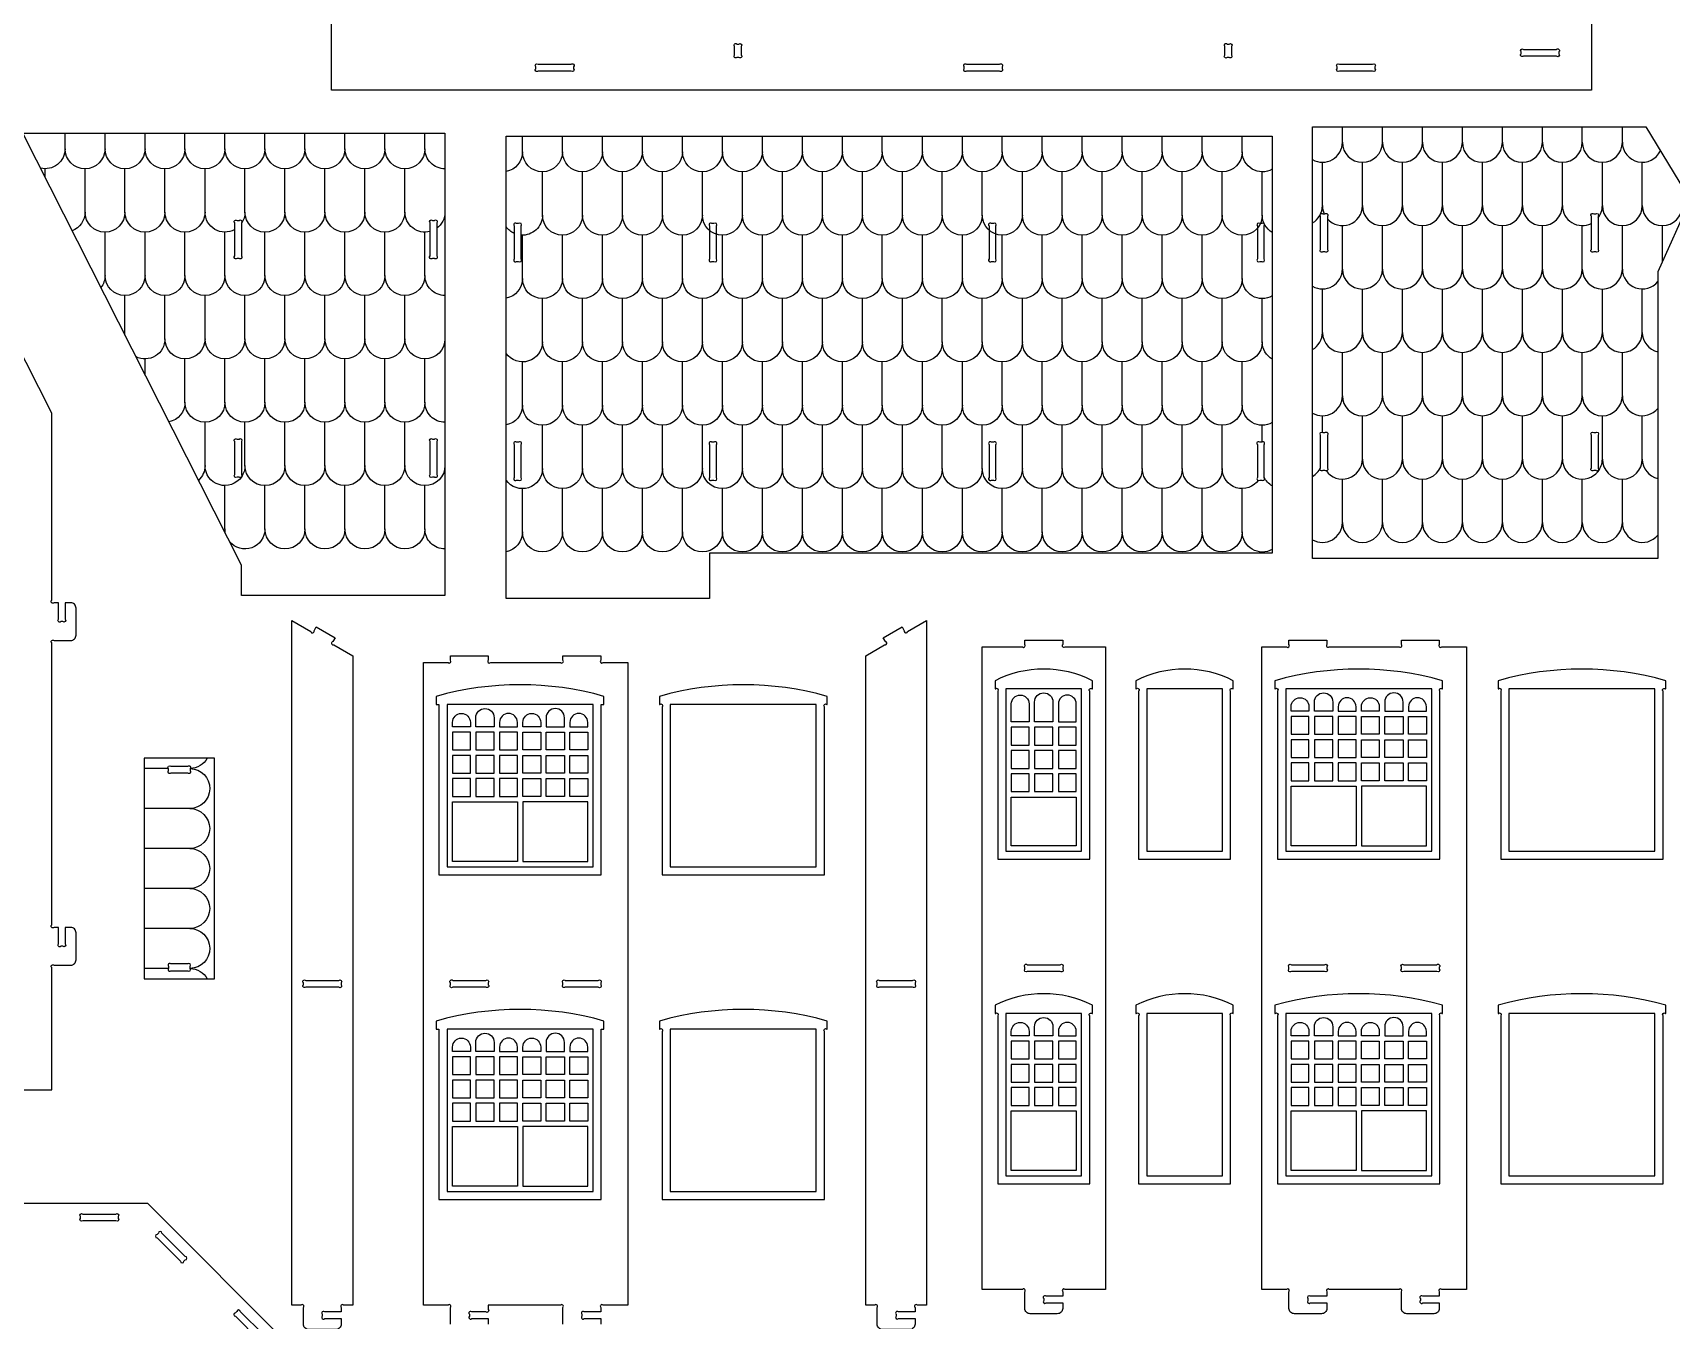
# Model space of a CAD drawing. Extents: x 83.8 to 170.3, y -22.3 to 53.3.
# Drawn here: x 105.55 to 135.83, y -10.23 to 13.56 of the extents above; entities that cross this region are included whole.
import ezdxf

# ---------------------------------------------------------------- set-up
doc = ezdxf.new("R2010")
doc.units = 0
doc.header["$MEASUREMENT"] = 0
doc.layers.get('0').update_dxf_attribs({"linetype": 'CONTINUOUS'})

msp = doc.modelspace()

# ---------------------------------------------------------------- linework, layer by layer
for points in [[(134.357, 13.977), (134.357, 12.503), (111.068, 12.503), (111.068, 14.627)], [(129.754, 11.537), (129.754, 11.823)], [(130.494, 11.537), (130.494, 11.823)], [(131.233, 11.537), (131.233, 11.823)], [(131.972, 11.537), (131.972, 11.823)], [(132.711, 11.537), (132.711, 11.823)], [(133.45, 11.537), (133.45, 11.823)], [(134.189, 11.537), (134.189, 11.823)], [(134.929, 11.537), (134.929, 11.823)], [(106.143, 11.417), (106.143, 11.703)], [(106.882, 11.417), (106.882, 11.703)], [(107.621, 11.417), (107.621, 11.703)], [(108.36, 11.417), (108.36, 11.703)], [(109.099, 11.417), (109.099, 11.703)], [(109.838, 11.417), (109.838, 11.703)], [(110.578, 11.417), (110.578, 11.703)], [(111.317, 11.417), (111.317, 11.703)], [(112.056, 11.417), (112.056, 11.703)], [(112.795, 11.417), (112.795, 11.703)], [(114.598, 11.361), (114.598, 11.647)], [(115.337, 11.361), (115.337, 11.647)], [(116.076, 11.361), (116.076, 11.647)], [(116.815, 11.361), (116.815, 11.647)], [(117.555, 11.361), (117.555, 11.647)], [(118.294, 11.361), (118.294, 11.647)], [(119.033, 11.361), (119.033, 11.647)], [(119.772, 11.361), (119.772, 11.647)], [(120.511, 11.361), (120.511, 11.647)], [(121.25, 11.361), (121.25, 11.647)], [(121.99, 11.361), (121.99, 11.647)], [(122.729, 11.361), (122.729, 11.647)], [(123.468, 11.361), (123.468, 11.647)], [(124.207, 11.361), (124.207, 11.647)], [(124.946, 11.361), (124.946, 11.647)], [(125.685, 11.361), (125.685, 11.647)], [(126.425, 11.361), (126.425, 11.647)], [(127.164, 11.361), (127.164, 11.647)], [(127.903, 11.361), (127.903, 11.647)], [(105.773, 10.892), (105.773, 11.047)], [(106.512, 10.246), (106.512, 11.047)], [(107.251, 10.246), (107.251, 11.047)], [(107.99, 10.246), (107.99, 11.047)], [(108.73, 10.246), (108.73, 11.047)], [(109.469, 10.246), (109.469, 11.047)], [(110.208, 10.246), (110.208, 11.047)], [(110.947, 10.246), (110.947, 11.047)], [(111.686, 10.246), (111.686, 11.047)], [(112.425, 10.246), (112.425, 11.047)], [(114.968, 10.19), (114.968, 10.991)], [(115.707, 10.19), (115.707, 10.991)], [(116.446, 10.19), (116.446, 10.991)], [(117.185, 10.19), (117.185, 10.991)], [(117.924, 10.19), (117.924, 10.991)], [(118.663, 10.19), (118.663, 10.991)], [(119.403, 10.19), (119.403, 10.991)], [(120.142, 10.19), (120.142, 10.991)], [(120.881, 10.19), (120.881, 10.991)], [(121.62, 10.19), (121.62, 10.991)], [(122.359, 10.19), (122.359, 10.991)], [(123.098, 10.19), (123.098, 10.991)], [(123.838, 10.19), (123.838, 10.991)], [(124.577, 10.19), (124.577, 10.991)], [(125.316, 10.19), (125.316, 10.991)], [(126.055, 10.19), (126.055, 10.991)], [(126.794, 10.19), (126.794, 10.991)], [(127.533, 10.19), (127.533, 10.991)], [(128.273, 10.19), (128.273, 10.991)], [(129.385, 10.366), (129.385, 11.168)], [(130.124, 10.366), (130.124, 11.168)], [(130.863, 10.366), (130.863, 11.168)], [(131.602, 10.366), (131.602, 11.168)], [(132.341, 10.366), (132.341, 11.168)], [(133.081, 10.366), (133.081, 11.168)], [(133.82, 10.366), (133.82, 11.168)], [(134.559, 10.366), (134.559, 11.168)], [(135.298, 10.366), (135.298, 11.168)], [(129.754, 9.195), (129.754, 9.997)], [(130.494, 9.195), (130.494, 9.997)], [(131.233, 9.195), (131.233, 9.997)], [(131.972, 9.195), (131.972, 9.997)], [(132.711, 9.195), (132.711, 9.997)], [(133.45, 9.195), (133.45, 9.997)], [(134.189, 9.195), (134.189, 9.997)], [(134.929, 9.195), (134.929, 9.997)], [(135.668, 9.328), (135.668, 9.997)], [(106.882, 9.075), (106.882, 9.876)], [(107.621, 9.075), (107.621, 9.876)], [(108.36, 9.075), (108.36, 9.876)], [(109.099, 9.075), (109.099, 9.876)], [(109.838, 9.075), (109.838, 9.876)], [(110.578, 9.075), (110.578, 9.876)], [(111.317, 9.075), (111.317, 9.876)], [(112.056, 9.075), (112.056, 9.876)], [(112.795, 9.075), (112.795, 9.876)], [(114.598, 9.019), (114.598, 9.82)], [(115.337, 9.019), (115.337, 9.82)], [(116.076, 9.019), (116.076, 9.82)], [(116.815, 9.019), (116.815, 9.82)], [(117.555, 9.019), (117.555, 9.82)], [(118.294, 9.019), (118.294, 9.82)], [(119.033, 9.019), (119.033, 9.82)], [(119.772, 9.019), (119.772, 9.82)], [(120.511, 9.019), (120.511, 9.82)], [(121.25, 9.019), (121.25, 9.82)], [(121.99, 9.019), (121.99, 9.82)], [(122.729, 9.019), (122.729, 9.82)], [(123.468, 9.019), (123.468, 9.82)], [(124.207, 9.019), (124.207, 9.82)], [(124.946, 9.019), (124.946, 9.82)], [(125.685, 9.019), (125.685, 9.82)], [(126.425, 9.019), (126.425, 9.82)], [(127.164, 9.019), (127.164, 9.82)], [(127.903, 9.019), (127.903, 9.82)], [(129.385, 8.024), (129.385, 8.826)], [(130.124, 8.024), (130.124, 8.826)], [(130.863, 8.024), (130.863, 8.826)], [(131.602, 8.024), (131.602, 8.826)], [(132.341, 8.024), (132.341, 8.826)], [(133.081, 8.024), (133.081, 8.826)], [(133.82, 8.024), (133.82, 8.826)], [(134.559, 8.024), (134.559, 8.826)], [(135.298, 8.024), (135.298, 8.826)], [(107.251, 7.972), (107.251, 8.705)], [(107.99, 7.904), (107.99, 8.705)], [(108.73, 7.904), (108.73, 8.705)], [(109.469, 7.904), (109.469, 8.705)], [(110.208, 7.904), (110.208, 8.705)], [(110.947, 7.904), (110.947, 8.705)], [(111.686, 7.904), (111.686, 8.705)], [(112.425, 7.904), (112.425, 8.705)], [(114.968, 7.848), (114.968, 8.649)], [(115.707, 7.848), (115.707, 8.649)], [(116.446, 7.848), (116.446, 8.649)], [(117.185, 7.848), (117.185, 8.649)], [(117.924, 7.848), (117.924, 8.649)], [(118.663, 7.848), (118.663, 8.649)], [(119.403, 7.848), (119.403, 8.649)], [(120.142, 7.848), (120.142, 8.649)], [(120.881, 7.848), (120.881, 8.649)], [(121.62, 7.848), (121.62, 8.649)], [(122.359, 7.848), (122.359, 8.649)], [(123.098, 7.848), (123.098, 8.649)], [(123.838, 7.848), (123.838, 8.649)], [(124.577, 7.848), (124.577, 8.649)], [(125.316, 7.848), (125.316, 8.649)], [(126.055, 7.848), (126.055, 8.649)], [(126.794, 7.848), (126.794, 8.649)], [(127.533, 7.848), (127.533, 8.649)], [(128.273, 7.848), (128.273, 8.649)], [(129.754, 6.853), (129.754, 7.655)], [(130.494, 6.853), (130.494, 7.655)], [(131.233, 6.853), (131.233, 7.655)], [(131.972, 6.853), (131.972, 7.655)], [(132.711, 6.853), (132.711, 7.655)], [(133.45, 6.853), (133.45, 7.655)], [(134.189, 6.853), (134.189, 7.655)], [(134.929, 6.853), (134.929, 7.655)], [(107.621, 7.242), (107.621, 7.534)], [(108.36, 6.733), (108.36, 7.534)], [(109.099, 6.733), (109.099, 7.534)], [(109.838, 6.733), (109.838, 7.534)], [(110.578, 6.733), (110.578, 7.534)], [(111.317, 6.733), (111.317, 7.534)], [(112.056, 6.733), (112.056, 7.534)], [(112.795, 6.733), (112.795, 7.534)], [(114.598, 6.677), (114.598, 7.478)], [(115.337, 6.677), (115.337, 7.478)], [(116.076, 6.677), (116.076, 7.478)], [(116.815, 6.677), (116.815, 7.478)], [(117.555, 6.677), (117.555, 7.478)], [(118.294, 6.677), (118.294, 7.478)], [(119.033, 6.677), (119.033, 7.478)], [(119.772, 6.677), (119.772, 7.478)], [(120.511, 6.677), (120.511, 7.478)], [(121.25, 6.677), (121.25, 7.478)], [(121.99, 6.677), (121.99, 7.478)], [(122.729, 6.677), (122.729, 7.478)], [(123.468, 6.677), (123.468, 7.478)], [(124.207, 6.677), (124.207, 7.478)], [(124.946, 6.677), (124.946, 7.478)], [(125.685, 6.677), (125.685, 7.478)], [(126.425, 6.677), (126.425, 7.478)], [(127.164, 6.677), (127.164, 7.478)], [(127.903, 6.677), (127.903, 7.478)], [(108.73, 5.562), (108.73, 6.363)], [(109.469, 5.562), (109.469, 6.363)], [(110.208, 5.562), (110.208, 6.363)], [(110.947, 5.562), (110.947, 6.363)], [(111.686, 5.562), (111.686, 6.363)], [(112.425, 5.562), (112.425, 6.363)], [(129.385, 6.171), (129.385, 6.484)], [(130.124, 5.682), (130.124, 6.484)], [(130.863, 5.682), (130.863, 6.484)], [(131.602, 5.682), (131.602, 6.484)], [(132.341, 5.682), (132.341, 6.484)], [(133.081, 5.682), (133.081, 6.484)], [(133.82, 5.682), (133.82, 6.484)], [(134.559, 5.682), (134.559, 6.484)], [(135.298, 5.682), (135.298, 6.484)], [(114.968, 5.506), (114.968, 6.307)], [(115.707, 5.506), (115.707, 6.307)], [(116.446, 5.506), (116.446, 6.307)], [(117.185, 5.506), (117.185, 6.307)], [(117.924, 5.506), (117.924, 6.307)], [(118.663, 5.506), (118.663, 6.307)], [(119.403, 5.506), (119.403, 6.307)], [(120.142, 5.506), (120.142, 6.307)], [(120.881, 5.506), (120.881, 6.307)], [(121.62, 5.506), (121.62, 6.307)], [(122.359, 5.506), (122.359, 6.307)], [(123.098, 5.506), (123.098, 6.307)], [(123.838, 5.506), (123.838, 6.307)], [(124.577, 5.506), (124.577, 6.307)], [(125.316, 5.506), (125.316, 6.307)], [(126.055, 5.506), (126.055, 6.307)], [(126.794, 5.506), (126.794, 6.307)], [(127.533, 5.506), (127.533, 6.307)], [(128.273, 5.995), (128.273, 6.307)], [(109.099, 4.391), (109.099, 5.192)], [(109.838, 4.391), (109.838, 5.192)], [(110.578, 4.391), (110.578, 5.192)], [(111.317, 4.391), (111.317, 5.192)], [(112.056, 4.391), (112.056, 5.192)], [(112.795, 4.391), (112.795, 5.192)], [(129.754, 4.511), (129.754, 5.313)], [(130.494, 4.511), (130.494, 5.313)], [(131.233, 4.511), (131.233, 5.313)], [(131.972, 4.511), (131.972, 5.313)], [(132.711, 4.511), (132.711, 5.313)], [(133.45, 4.511), (133.45, 5.313)], [(134.189, 4.511), (134.189, 5.313)], [(134.929, 4.511), (134.929, 5.313)], [(114.598, 4.335), (114.598, 5.136)], [(115.337, 4.335), (115.337, 5.136)], [(116.076, 4.335), (116.076, 5.136)], [(116.815, 4.335), (116.815, 5.136)], [(117.555, 4.335), (117.555, 5.136)], [(118.294, 4.335), (118.294, 5.136)], [(119.033, 4.335), (119.033, 5.136)], [(119.772, 4.335), (119.772, 5.136)], [(120.511, 4.335), (120.511, 5.136)], [(121.25, 4.335), (121.25, 5.136)], [(121.99, 4.335), (121.99, 5.136)], [(122.729, 4.335), (122.729, 5.136)], [(123.468, 4.335), (123.468, 5.136)], [(124.207, 4.335), (124.207, 5.136)], [(124.946, 4.335), (124.946, 5.136)], [(125.685, 4.335), (125.685, 5.136)], [(126.425, 4.335), (126.425, 5.136)], [(127.164, 4.335), (127.164, 5.136)], [(127.903, 4.335), (127.903, 5.136)], [(108.055, -0.037), (107.605, -0.037)], [(108.447, -0.776), (107.605, -0.776)], [(108.447, -1.515), (107.605, -1.515)], [(108.447, -2.254), (107.605, -2.254)], [(108.447, -2.993), (107.605, -2.993)], [(108.055, -3.733), (107.605, -3.733)]]:
    msp.add_lwpolyline(points)
for points in [[(118.643, 13.309), (118.643, 13.147, -1), (118.599, 13.103), (118.562, 13.103, -1), (118.518, 13.147), (118.518, 13.309, -1), (118.562, 13.353), (118.599, 13.353, -1)], [(127.705, 13.309), (127.705, 13.147, -1), (127.661, 13.103), (127.625, 13.103, -1), (127.58, 13.147), (127.58, 13.309, -1), (127.625, 13.353), (127.661, 13.353, -1)], [(133.713, 13.128), (133.101, 13.128, -1), (133.057, 13.172), (133.057, 13.209, -1), (133.101, 13.253), (133.713, 13.253, -1), (133.757, 13.209), (133.757, 13.172, -1)], [(114.887, 12.978), (115.499, 12.978, -1), (115.543, 12.934), (115.543, 12.897, -1), (115.499, 12.853), (114.887, 12.853, -1), (114.843, 12.897), (114.843, 12.934, -1)], [(122.806, 12.978), (123.417, 12.978, -1), (123.462, 12.934), (123.462, 12.897, -1), (123.417, 12.853), (122.806, 12.853, -1), (122.762, 12.897), (122.762, 12.934, -1)], [(129.7, 12.978), (130.312, 12.978, -1), (130.356, 12.934), (130.356, 12.897, -1), (130.312, 12.853), (129.7, 12.853, -1), (129.656, 12.897), (129.656, 12.934, -1)], [(109.404, 10.048), (109.404, 9.436, -1), (109.36, 9.392), (109.323, 9.392, -1), (109.279, 9.436), (109.279, 10.048, -1), (109.323, 10.092), (109.36, 10.092, -1)], [(113.015, 10.048), (113.015, 9.436, -1), (112.97, 9.392), (112.934, 9.392, -1), (112.89, 9.436), (112.89, 10.048, -1), (112.934, 10.092), (112.97, 10.092, -1)], [(114.446, 9.992), (114.446, 9.38, 1), (114.49, 9.336), (114.527, 9.336, 1), (114.571, 9.38), (114.571, 9.992, 1), (114.527, 10.036), (114.49, 10.036, 1)], [(118.057, 9.992), (118.057, 9.38, 1), (118.101, 9.336), (118.138, 9.336, 1), (118.182, 9.38), (118.182, 9.992, 1), (118.138, 10.036), (118.101, 10.036, 1)], [(123.223, 9.992), (123.223, 9.38, 1), (123.267, 9.336), (123.304, 9.336, 1), (123.348, 9.38), (123.348, 9.992, 1), (123.304, 10.036), (123.267, 10.036, 1)], [(128.182, 9.992), (128.182, 9.38, 1), (128.226, 9.336), (128.263, 9.336, 1), (128.307, 9.38), (128.307, 9.992, 1), (128.263, 10.036), (128.226, 10.036, 1)], [(129.476, 10.169), (129.476, 9.557, -1), (129.431, 9.513), (129.395, 9.513, -1), (129.351, 9.557), (129.351, 10.169, -1), (129.395, 10.213), (129.431, 10.213, -1)], [(134.481, 10.169), (134.481, 9.557, -1), (134.437, 9.513), (134.4, 9.513, -1), (134.356, 9.557), (134.356, 10.169, -1), (134.4, 10.213), (134.437, 10.213, -1)], [(109.404, 6.007), (109.404, 5.395, -1), (109.36, 5.351), (109.323, 5.351, -1), (109.279, 5.395), (109.279, 6.007, -1), (109.323, 6.051), (109.36, 6.051, -1)], [(113.015, 6.007), (113.015, 5.395, -1), (112.97, 5.351), (112.934, 5.351, -1), (112.89, 5.395), (112.89, 6.007, -1), (112.934, 6.051), (112.97, 6.051, -1)], [(129.476, 6.127), (129.476, 5.515, -1), (129.431, 5.471), (129.395, 5.471, -1), (129.351, 5.515), (129.351, 6.127, -1), (129.395, 6.171), (129.431, 6.171, -1)], [(134.481, 6.127), (134.481, 5.515, -1), (134.437, 5.471), (134.4, 5.471, -1), (134.356, 5.515), (134.356, 6.127, -1), (134.4, 6.171), (134.437, 6.171, -1)], [(114.446, 5.95), (114.446, 5.339, 1), (114.49, 5.295), (114.527, 5.295, 1), (114.571, 5.339), (114.571, 5.95, 1), (114.527, 5.995), (114.49, 5.995, 1)], [(118.057, 5.95), (118.057, 5.339, 1), (118.101, 5.295), (118.138, 5.295, 1), (118.182, 5.339), (118.182, 5.95, 1), (118.138, 5.995), (118.101, 5.995, 1)], [(123.223, 5.95), (123.223, 5.339, 1), (123.267, 5.295), (123.304, 5.295, 1), (123.348, 5.339), (123.348, 5.95, 1), (123.304, 5.995), (123.267, 5.995, 1)], [(128.182, 5.95), (128.182, 5.339, 1), (128.226, 5.295), (128.263, 5.295, 1), (128.307, 5.339), (128.307, 5.95, 1), (128.263, 5.995), (128.226, 5.995, 1)], [(111.46, -9.953), (111.292, -9.953, 1), (111.248, -9.998), (111.248, -10.078), (110.942, -10.078, 1), (110.898, -10.123), (110.898, -10.159, 1), (110.942, -10.203), (111.248, -10.203), (111.248, -10.303, -0.414214), (111.148, -10.403), (110.648, -10.403, -0.414214), (110.548, -10.303), (110.548, -9.998, 1), (110.503, -9.953), (110.335, -9.953), (110.335, 2.696), (110.686, 2.493, 1), (110.747, 2.51), (110.787, 2.58), (111.133, 2.38), (111.093, 2.31, 1), (111.109, 2.249), (111.46, 2.047)], [(121.615, 2.58), (121.655, 2.51, 1), (121.716, 2.493), (122.067, 2.696), (122.067, -9.953), (121.898, -9.953, 1), (121.854, -9.998), (121.854, -10.078), (121.548, -10.078, 1), (121.504, -10.123), (121.504, -10.159, 1), (121.548, -10.203), (121.854, -10.203), (121.854, -10.303, -0.414214), (121.754, -10.403), (121.254, -10.403, -0.414214), (121.154, -10.303), (121.154, -9.998, 1), (121.11, -9.953), (120.942, -9.953), (120.942, 2.047), (121.293, 2.249, 1), (121.309, 2.31), (121.268, 2.38)], [(123.884, -10.013), (123.884, -9.707, 1), (123.84, -9.663), (123.095, -9.663), (123.095, 2.212), (123.84, 2.212, 1), (123.884, 2.256), (123.884, 2.337), (124.584, 2.337), (124.584, 2.256, 1), (124.628, 2.212), (125.373, 2.212), (125.373, -9.663), (124.628, -9.663, 1), (124.584, -9.707), (124.584, -9.788), (124.278, -9.788, 1), (124.234, -9.832), (124.234, -9.869, 1), (124.278, -9.913), (124.584, -9.913), (124.584, -10.013, -0.414214), (124.484, -10.113), (123.984, -10.113, -0.414214)], [(130.945, -10.113, -0.414214), (130.845, -10.013), (130.845, -9.707, 1), (130.801, -9.663), (129.511, -9.663, 1), (129.467, -9.707), (129.467, -9.788), (129.161, -9.788, 1), (129.117, -9.832), (129.117, -9.869, 1), (129.161, -9.913), (129.467, -9.913), (129.467, -10.013, -0.414214), (129.367, -10.113), (128.867, -10.113, -0.414214), (128.767, -10.013), (128.767, -9.707, 1), (128.723, -9.663), (128.267, -9.663), (128.267, 2.212), (128.723, 2.212, 1), (128.767, 2.256), (128.767, 2.337), (129.467, 2.337), (129.467, 2.256, 1), (129.511, 2.212), (130.801, 2.212, 1), (130.845, 2.256), (130.845, 2.337), (131.545, 2.337), (131.545, 2.256, 1), (131.589, 2.212), (132.045, 2.212), (132.045, -9.663), (131.589, -9.663, 1), (131.545, -9.707), (131.545, -9.788), (131.239, -9.788, 1), (131.195, -9.832), (131.195, -9.869, 1), (131.239, -9.913), (131.545, -9.913), (131.545, -10.013, -0.414214), (131.445, -10.113)], [(123.334, 1.437), (123.34, 1.437, -1), (123.384, 1.393), (123.384, -1.713), (125.084, -1.713), (125.084, 1.393, -1), (125.128, 1.437), (125.134, 1.437), (125.134, 1.587, 0.238913), (123.334, 1.587)], [(125.938, 1.437), (125.943, 1.437, -1), (125.988, 1.393), (125.988, -1.713), (127.688, -1.713), (127.688, 1.393, -1), (127.732, 1.437), (127.738, 1.437), (127.738, 1.587, 0.238913), (125.938, 1.587)], [(128.506, 1.437), (128.512, 1.437, -1), (128.556, 1.393), (128.556, -1.713), (131.556, -1.713), (131.556, 1.393, -1), (131.6, 1.437), (131.606, 1.437), (131.606, 1.587, 0.138723), (128.506, 1.587)], [(132.631, 1.437), (132.637, 1.437, -1), (132.681, 1.393), (132.681, -1.713), (135.681, -1.713), (135.681, 1.393, -1), (135.725, 1.437), (135.731, 1.437), (135.731, 1.587, 0.138723), (132.631, 1.587)], [(113.055, 1.147), (113.055, -2.003), (116.055, -2.003), (116.055, 1.147), (116.105, 1.147), (116.105, 1.297, 0.138723), (113.005, 1.297), (113.005, 1.147)], [(117.13, 1.147), (117.136, 1.147, -1), (117.18, 1.102), (117.18, -2.003), (120.18, -2.003), (120.18, 1.102, -1), (120.225, 1.147), (120.23, 1.147), (120.23, 1.297, 0.138723), (117.13, 1.297)], [(123.964, 1.156), (123.964, 0.826), (123.634, 0.826), (123.634, 1.156, -1)], [(124.064, 0.826), (124.064, 1.192, -1), (124.404, 1.192), (124.404, 0.826)], [(124.504, 1.156), (124.504, 0.826), (124.834, 0.826), (124.834, 1.156, 1)], [(129.136, 1.106), (129.136, 1.026), (128.806, 1.026), (128.806, 1.106, -1)], [(129.236, 1.026), (129.236, 1.192, -1), (129.576, 1.192), (129.576, 1.026)], [(129.676, 1.106), (129.676, 1.026), (130.006, 1.026), (130.006, 1.106, 1)], [(130.436, 1.106), (130.436, 1.026), (130.106, 1.026), (130.106, 1.106, -1)], [(130.876, 1.026), (130.876, 1.192, 1), (130.536, 1.192), (130.536, 1.026)], [(130.976, 1.106), (130.976, 1.026), (131.306, 1.026), (131.306, 1.106, 1)], [(113.635, 0.816), (113.635, 0.736), (113.305, 0.736), (113.305, 0.816, -1)], [(113.735, 0.736), (113.735, 0.902, -1), (114.075, 0.902), (114.075, 0.736)], [(114.175, 0.816), (114.175, 0.736), (114.505, 0.736), (114.505, 0.816, 1)], [(114.935, 0.816), (114.935, 0.736), (114.605, 0.736), (114.605, 0.816, -1)], [(115.375, 0.736), (115.375, 0.902, 1), (115.035, 0.902), (115.035, 0.736)], [(115.475, 0.816), (115.475, 0.736), (115.805, 0.736), (115.805, 0.816, 1)], [(108.099, 0.004), (108.411, 0.004, -1), (108.455, -0.04), (108.455, -0.076, -1), (108.411, -0.121), (108.099, -0.121, -1), (108.055, -0.076), (108.055, -0.04, -1)], [(108.099, -3.774), (108.411, -3.774, 1), (108.455, -3.73), (108.455, -3.693, 1), (108.411, -3.649), (108.099, -3.649, 1), (108.055, -3.693), (108.055, -3.73, 1)], [(123.928, -3.663), (124.54, -3.663, -1), (124.584, -3.707), (124.584, -3.744, -1), (124.54, -3.788), (123.928, -3.788, -1), (123.884, -3.744), (123.884, -3.707, -1)], [(128.811, -3.663), (129.423, -3.663, -1), (129.467, -3.707), (129.467, -3.744, -1), (129.423, -3.788), (128.811, -3.788, -1), (128.767, -3.744), (128.767, -3.707, -1)], [(130.889, -3.663), (131.501, -3.663, -1), (131.545, -3.707), (131.545, -3.744, -1), (131.501, -3.788), (130.889, -3.788, -1), (130.845, -3.744), (130.845, -3.707, -1)], [(110.592, -3.953), (111.203, -3.953, -1), (111.248, -3.998), (111.248, -4.034, -1), (111.203, -4.078), (110.592, -4.078, -1), (110.548, -4.034), (110.548, -3.998, -1)], [(113.311, -3.953), (113.922, -3.953, -1), (113.966, -3.998), (113.966, -4.034, -1), (113.922, -4.078), (113.311, -4.078, -1), (113.266, -4.034), (113.266, -3.998, -1)], [(115.389, -3.953), (116, -3.953, -1), (116.045, -3.998), (116.045, -4.034, -1), (116, -4.078), (115.389, -4.078, -1), (115.345, -4.034), (115.345, -3.998, -1)], [(121.81, -4.078), (121.198, -4.078, -1), (121.154, -4.034), (121.154, -3.998, -1), (121.198, -3.953), (121.81, -3.953, -1), (121.854, -3.998), (121.854, -4.034, -1)], [(123.334, -4.563), (123.34, -4.563, -1), (123.384, -4.607), (123.384, -7.713), (125.084, -7.713), (125.084, -4.607, -1), (125.128, -4.563), (125.134, -4.563), (125.134, -4.413, 0.238913), (123.334, -4.413)], [(125.938, -4.563), (125.943, -4.563, -1), (125.988, -4.607), (125.988, -7.713), (127.688, -7.713), (127.688, -4.607, -1), (127.732, -4.563), (127.738, -4.563), (127.738, -4.413, 0.238913), (125.938, -4.413)], [(128.506, -4.563), (128.512, -4.563, -1), (128.556, -4.607), (128.556, -7.713), (131.556, -7.713), (131.556, -4.607, -1), (131.6, -4.563), (131.606, -4.563), (131.606, -4.413, 0.138723), (128.506, -4.413)], [(132.631, -4.563), (132.637, -4.563, -1), (132.681, -4.607), (132.681, -7.713), (135.681, -7.713), (135.681, -4.607, -1), (135.725, -4.563), (135.731, -4.563), (135.731, -4.413, 0.138723), (132.631, -4.413)], [(113.055, -4.853), (113.055, -8.003), (116.055, -8.003), (116.055, -4.853), (116.105, -4.853), (116.105, -4.703, 0.138723), (113.005, -4.703), (113.005, -4.853)], [(117.13, -4.853), (117.136, -4.853, -1), (117.18, -4.898), (117.18, -8.003), (120.18, -8.003), (120.18, -4.898, -1), (120.225, -4.853), (120.23, -4.853), (120.23, -4.703, 0.138723), (117.13, -4.703)], [(123.964, -4.894), (123.964, -4.974), (123.634, -4.974), (123.634, -4.894, -1)], [(124.064, -4.974), (124.064, -4.808, -1), (124.404, -4.808), (124.404, -4.974)], [(124.504, -4.894), (124.504, -4.974), (124.834, -4.974), (124.834, -4.894, 1)], [(129.136, -4.894), (129.136, -4.974), (128.806, -4.974), (128.806, -4.894, -1)], [(129.236, -4.974), (129.236, -4.808, -1), (129.576, -4.808), (129.576, -4.974)], [(129.676, -4.894), (129.676, -4.974), (130.006, -4.974), (130.006, -4.894, 1)], [(130.436, -4.894), (130.436, -4.974), (130.106, -4.974), (130.106, -4.894, -1)], [(130.876, -4.974), (130.876, -4.808, 1), (130.536, -4.808), (130.536, -4.974)], [(130.976, -4.894), (130.976, -4.974), (131.306, -4.974), (131.306, -4.894, 1)], [(113.635, -5.184), (113.635, -5.264), (113.305, -5.264), (113.305, -5.184, -1)], [(113.735, -5.264), (113.735, -5.098, -1), (114.075, -5.098), (114.075, -5.264)], [(114.175, -5.184), (114.175, -5.264), (114.505, -5.264), (114.505, -5.184, 1)], [(114.935, -5.184), (114.935, -5.264), (114.605, -5.264), (114.605, -5.184, -1)], [(115.375, -5.264), (115.375, -5.098, 1), (115.035, -5.098), (115.035, -5.264)], [(115.475, -5.184), (115.475, -5.264), (115.805, -5.264), (115.805, -5.184, 1)], [(106.471, -8.27), (107.083, -8.27, -1), (107.127, -8.314), (107.127, -8.351, -1), (107.083, -8.395), (106.471, -8.395, -1), (106.427, -8.351), (106.427, -8.314, -1)], [(107.87, -8.622), (107.844, -8.648, 1), (107.844, -8.711), (108.277, -9.143, 1), (108.339, -9.143), (108.365, -9.117, 1), (108.365, -9.055), (107.933, -8.622, 1)], [(109.294, -10.16), (109.726, -10.593, 1), (109.789, -10.593), (109.815, -10.567, 1), (109.815, -10.504), (109.382, -10.072, 1), (109.32, -10.072), (109.294, -10.098, 1)]]:
    msp.add_lwpolyline(points, format="xyb", close=True)
for points in [[(135.585, 9.143), (135.585, 3.842), (129.201, 3.842), (129.201, 11.823), (135.362, 11.823), (136.183, 10.471)], [(109.404, 3.721), (105.362, 11.703), (113.165, 11.703), (113.165, 3.161), (109.404, 3.161)], [(128.457, 3.943), (121.835, 3.943), (118.057, 3.943), (118.057, 3.105), (114.296, 3.105), (114.296, 11.647), (128.457, 11.647)], [(124.934, 1.437), (123.534, 1.437), (123.534, -1.563), (124.934, -1.563)], [(127.538, 1.437), (126.138, 1.437), (126.138, -1.563), (127.538, -1.563)], [(131.406, 1.437), (128.706, 1.437), (128.706, -1.563), (131.406, -1.563)], [(135.531, 1.437), (132.831, 1.437), (132.831, -1.563), (135.531, -1.563)], [(115.905, 1.147), (113.205, 1.147), (113.205, -1.853), (115.905, -1.853)], [(120.03, 1.147), (117.33, 1.147), (117.33, -1.853), (120.03, -1.853)], [(128.806, 0.596), (129.136, 0.596), (129.136, 0.926), (128.806, 0.926)], [(129.236, 0.596), (129.576, 0.596), (129.576, 0.926), (129.236, 0.926)], [(129.676, 0.596), (130.006, 0.596), (130.006, 0.926), (129.676, 0.926)], [(130.436, 0.596), (130.106, 0.596), (130.106, 0.926), (130.436, 0.926)], [(130.876, 0.596), (130.536, 0.596), (130.536, 0.926), (130.876, 0.926)], [(131.306, 0.596), (130.976, 0.596), (130.976, 0.926), (131.306, 0.926)], [(113.305, 0.306), (113.635, 0.306), (113.635, 0.636), (113.305, 0.636)], [(113.735, 0.306), (114.075, 0.306), (114.075, 0.636), (113.735, 0.636)], [(114.175, 0.306), (114.505, 0.306), (114.505, 0.636), (114.175, 0.636)], [(114.935, 0.306), (114.605, 0.306), (114.605, 0.636), (114.935, 0.636)], [(115.375, 0.306), (115.035, 0.306), (115.035, 0.636), (115.375, 0.636)], [(115.805, 0.306), (115.475, 0.306), (115.475, 0.636), (115.805, 0.636)], [(123.634, 0.396), (123.964, 0.396), (123.964, 0.726), (123.634, 0.726)], [(124.064, 0.396), (124.404, 0.396), (124.404, 0.726), (124.064, 0.726)], [(124.504, 0.396), (124.834, 0.396), (124.834, 0.726), (124.504, 0.726)], [(128.806, 0.166), (129.136, 0.166), (129.136, 0.496), (128.806, 0.496)], [(129.236, 0.166), (129.576, 0.166), (129.576, 0.496), (129.236, 0.496)], [(129.676, 0.166), (130.006, 0.166), (130.006, 0.496), (129.676, 0.496)], [(130.436, 0.166), (130.106, 0.166), (130.106, 0.496), (130.436, 0.496)], [(130.876, 0.166), (130.536, 0.166), (130.536, 0.496), (130.876, 0.496)], [(131.306, 0.166), (130.976, 0.166), (130.976, 0.496), (131.306, 0.496)], [(107.605, -3.924), (108.904, -3.924), (108.904, 0.154), (107.605, 0.154)], [(113.305, -0.124), (113.635, -0.124), (113.635, 0.206), (113.305, 0.206)], [(113.735, -0.124), (114.075, -0.124), (114.075, 0.206), (113.735, 0.206)], [(114.175, -0.124), (114.505, -0.124), (114.505, 0.206), (114.175, 0.206)], [(114.935, -0.124), (114.605, -0.124), (114.605, 0.206), (114.935, 0.206)], [(115.375, -0.124), (115.035, -0.124), (115.035, 0.206), (115.375, 0.206)], [(115.805, -0.124), (115.475, -0.124), (115.475, 0.206), (115.805, 0.206)], [(123.634, -0.034), (123.964, -0.034), (123.964, 0.296), (123.634, 0.296)], [(124.064, -0.034), (124.404, -0.034), (124.404, 0.296), (124.064, 0.296)], [(124.504, -0.034), (124.834, -0.034), (124.834, 0.296), (124.504, 0.296)], [(128.806, -0.264), (129.136, -0.264), (129.136, 0.066), (128.806, 0.066)], [(129.236, -0.264), (129.576, -0.264), (129.576, 0.066), (129.236, 0.066)], [(129.676, -0.264), (130.006, -0.264), (130.006, 0.066), (129.676, 0.066)], [(130.436, -0.264), (130.106, -0.264), (130.106, 0.066), (130.436, 0.066)], [(130.876, -0.264), (130.536, -0.264), (130.536, 0.066), (130.876, 0.066)], [(131.306, -0.264), (130.976, -0.264), (130.976, 0.066), (131.306, 0.066)], [(113.305, -0.554), (113.635, -0.554), (113.635, -0.224), (113.305, -0.224)], [(113.735, -0.554), (114.075, -0.554), (114.075, -0.224), (113.735, -0.224)], [(114.175, -0.554), (114.505, -0.554), (114.505, -0.224), (114.175, -0.224)], [(114.935, -0.554), (114.605, -0.554), (114.605, -0.224), (114.935, -0.224)], [(115.375, -0.554), (115.035, -0.554), (115.035, -0.224), (115.375, -0.224)], [(115.805, -0.554), (115.475, -0.554), (115.475, -0.224), (115.805, -0.224)], [(123.634, -0.464), (123.964, -0.464), (123.964, -0.134), (123.634, -0.134)], [(124.064, -0.464), (124.404, -0.464), (124.404, -0.134), (124.064, -0.134)], [(124.504, -0.464), (124.834, -0.464), (124.834, -0.134), (124.504, -0.134)], [(124.834, -1.463), (123.634, -1.463), (123.634, -0.564), (124.834, -0.564)], [(130.006, -1.463), (128.806, -1.463), (128.806, -0.364), (130.006, -0.364)], [(130.106, -1.463), (131.306, -1.463), (131.306, -0.364), (130.106, -0.364)], [(114.505, -1.753), (113.305, -1.753), (113.305, -0.654), (114.505, -0.654)], [(114.605, -1.753), (115.805, -1.753), (115.805, -0.654), (114.605, -0.654)], [(124.934, -4.563), (123.534, -4.563), (123.534, -7.563), (124.934, -7.563)], [(127.538, -4.563), (126.138, -4.563), (126.138, -7.563), (127.538, -7.563)], [(131.406, -4.563), (128.706, -4.563), (128.706, -7.563), (131.406, -7.563)], [(135.531, -4.563), (132.831, -4.563), (132.831, -7.563), (135.531, -7.563)], [(115.905, -4.853), (113.205, -4.853), (113.205, -7.853), (115.905, -7.853)], [(120.03, -4.853), (117.33, -4.853), (117.33, -7.853), (120.03, -7.853)], [(123.634, -5.404), (123.964, -5.404), (123.964, -5.074), (123.634, -5.074)], [(124.064, -5.404), (124.404, -5.404), (124.404, -5.074), (124.064, -5.074)], [(124.504, -5.404), (124.834, -5.404), (124.834, -5.074), (124.504, -5.074)], [(128.806, -5.404), (129.136, -5.404), (129.136, -5.074), (128.806, -5.074)], [(129.236, -5.404), (129.576, -5.404), (129.576, -5.074), (129.236, -5.074)], [(129.676, -5.404), (130.006, -5.404), (130.006, -5.074), (129.676, -5.074)], [(130.436, -5.404), (130.106, -5.404), (130.106, -5.074), (130.436, -5.074)], [(130.876, -5.404), (130.536, -5.404), (130.536, -5.074), (130.876, -5.074)], [(131.306, -5.404), (130.976, -5.404), (130.976, -5.074), (131.306, -5.074)], [(113.305, -5.694), (113.635, -5.694), (113.635, -5.364), (113.305, -5.364)], [(113.735, -5.694), (114.075, -5.694), (114.075, -5.364), (113.735, -5.364)], [(114.175, -5.694), (114.505, -5.694), (114.505, -5.364), (114.175, -5.364)], [(114.935, -5.694), (114.605, -5.694), (114.605, -5.364), (114.935, -5.364)], [(115.375, -5.694), (115.035, -5.694), (115.035, -5.364), (115.375, -5.364)], [(115.805, -5.694), (115.475, -5.694), (115.475, -5.364), (115.805, -5.364)], [(123.634, -5.834), (123.964, -5.834), (123.964, -5.504), (123.634, -5.504)], [(124.064, -5.834), (124.404, -5.834), (124.404, -5.504), (124.064, -5.504)], [(124.504, -5.834), (124.834, -5.834), (124.834, -5.504), (124.504, -5.504)], [(128.806, -5.834), (129.136, -5.834), (129.136, -5.504), (128.806, -5.504)], [(129.236, -5.834), (129.576, -5.834), (129.576, -5.504), (129.236, -5.504)], [(129.676, -5.834), (130.006, -5.834), (130.006, -5.504), (129.676, -5.504)], [(130.436, -5.834), (130.106, -5.834), (130.106, -5.504), (130.436, -5.504)], [(130.876, -5.834), (130.536, -5.834), (130.536, -5.504), (130.876, -5.504)], [(131.306, -5.834), (130.976, -5.834), (130.976, -5.504), (131.306, -5.504)], [(113.305, -6.124), (113.635, -6.124), (113.635, -5.794), (113.305, -5.794)], [(113.735, -6.124), (114.075, -6.124), (114.075, -5.794), (113.735, -5.794)], [(114.175, -6.124), (114.505, -6.124), (114.505, -5.794), (114.175, -5.794)], [(114.935, -6.124), (114.605, -6.124), (114.605, -5.794), (114.935, -5.794)], [(115.375, -6.124), (115.035, -6.124), (115.035, -5.794), (115.375, -5.794)], [(115.805, -6.124), (115.475, -6.124), (115.475, -5.794), (115.805, -5.794)], [(123.634, -6.264), (123.964, -6.264), (123.964, -5.934), (123.634, -5.934)], [(124.064, -6.264), (124.404, -6.264), (124.404, -5.934), (124.064, -5.934)], [(124.504, -6.264), (124.834, -6.264), (124.834, -5.934), (124.504, -5.934)], [(128.806, -6.264), (129.136, -6.264), (129.136, -5.934), (128.806, -5.934)], [(129.236, -6.264), (129.576, -6.264), (129.576, -5.934), (129.236, -5.934)], [(129.676, -6.264), (130.006, -6.264), (130.006, -5.934), (129.676, -5.934)], [(130.436, -6.264), (130.106, -6.264), (130.106, -5.934), (130.436, -5.934)], [(130.876, -6.264), (130.536, -6.264), (130.536, -5.934), (130.876, -5.934)], [(131.306, -6.264), (130.976, -6.264), (130.976, -5.934), (131.306, -5.934)], [(113.305, -6.554), (113.635, -6.554), (113.635, -6.224), (113.305, -6.224)], [(113.735, -6.554), (114.075, -6.554), (114.075, -6.224), (113.735, -6.224)], [(114.175, -6.554), (114.505, -6.554), (114.505, -6.224), (114.175, -6.224)], [(114.935, -6.554), (114.605, -6.554), (114.605, -6.224), (114.935, -6.224)], [(115.375, -6.554), (115.035, -6.554), (115.035, -6.224), (115.375, -6.224)], [(115.805, -6.554), (115.475, -6.554), (115.475, -6.224), (115.805, -6.224)], [(114.505, -7.753), (113.305, -7.753), (113.305, -6.654), (114.505, -6.654)], [(114.605, -7.753), (115.805, -7.753), (115.805, -6.654), (114.605, -6.654)], [(124.834, -7.463), (123.634, -7.463), (123.634, -6.364), (124.834, -6.364)], [(130.006, -7.463), (128.806, -7.463), (128.806, -6.364), (130.006, -6.364)], [(130.106, -7.463), (131.306, -7.463), (131.306, -6.364), (130.106, -6.364)], [(83.814, -10.984), (85.064, -10.984), (85.064, -9.364), (87.056, -7.373), (91.372, -7.373), (93.364, -9.364), (93.364, -9.734), (94.883, -9.734), (97.483, -9.734), (97.483, -9.737), (102.177, -9.734), (103.841, -8.07), (107.664, -8.07), (110.367, -10.773), (110.367, -14.596), (108.753, -16.21), (108.753, -22.309), (85.064, -22.309), (85.064, -15.812), (83.814, -15.812)]]:
    msp.add_lwpolyline(points, close=True)
for points in [[(129.201, 11.217, 0.576718), (129.754, 11.537, 1), (130.494, 11.537, 1), (131.233, 11.537, 1), (131.972, 11.537, 1), (132.711, 11.537, 1), (133.45, 11.537, 1), (134.189, 11.537, 1), (134.929, 11.537, 0.799485), (135.632, 11.379)], [(113.165, 11.047, -0.414214), (112.795, 11.417, -1), (112.056, 11.417, -1), (111.317, 11.417, -1), (110.578, 11.417, -1), (109.838, 11.417, -1), (109.099, 11.417, -1), (108.36, 11.417, -1), (107.621, 11.417, -1), (106.882, 11.417, -1), (106.143, 11.417, -0.48284), (105.689, 11.057)], [(128.457, 11.04, -0.576718), (127.903, 11.361, -1), (127.164, 11.361, -1), (126.425, 11.361, -1), (125.685, 11.361, -1), (124.946, 11.361, -1), (124.207, 11.361, -1), (123.468, 11.361, -1), (122.729, 11.361, -1), (121.99, 11.361, -1), (121.25, 11.361, -1), (120.511, 11.361, -1), (119.772, 11.361, -1), (119.033, 11.361, -1), (118.294, 11.361, -1), (117.555, 11.361, -1), (116.815, 11.361, -1), (116.076, 11.361, -1), (115.337, 11.361, -1), (114.598, 11.361, -0.361439), (114.296, 10.997)], [(129.201, 10.047, 0.267441), (129.385, 10.366, 0.107671), (129.418, 10.213)], [(129.476, 10.124, 0.69348), (130.124, 10.366, 1), (130.863, 10.366, 1), (131.602, 10.366, 1), (132.341, 10.366, 1), (133.081, 10.366, 1), (133.82, 10.366, 0.558942), (134.356, 10.037)], [(134.481, 10.139, 0.16682), (134.559, 10.366, 1), (135.298, 10.366, 1), (136.037, 10.366, 0.104172), (136.069, 10.217)], [(109.279, 9.923, -0.57188), (108.73, 10.246, -1), (107.99, 10.246, -1), (107.251, 10.246, -1), (106.512, 10.246, -0.310751), (106.275, 9.901)], [(112.89, 9.889, -0.492213), (112.425, 10.246, -1), (111.686, 10.246, -1), (110.947, 10.246, -1), (110.208, 10.246, -1), (109.469, 10.246, -0.151781), (109.404, 10.036)], [(113.165, 10.246, -0.237998), (113.015, 9.949)], [(128.457, 9.87, -0.267441), (128.273, 10.19, -1), (127.533, 10.19, -1), (126.794, 10.19, -1), (126.055, 10.19, -1), (125.316, 10.19, -1), (124.577, 10.19, -1), (123.838, 10.19, -1), (123.098, 10.19, -1), (122.359, 10.19, -1), (121.62, 10.19, -1), (120.881, 10.19, -1), (120.142, 10.19, -1), (119.403, 10.19, -1), (118.663, 10.19, -1), (117.924, 10.19, -1), (117.185, 10.19, -1), (116.446, 10.19, -1), (115.707, 10.19, -1), (114.968, 10.19, -0.435918), (114.571, 9.821)], [(114.446, 9.853, -0.134003), (114.296, 9.977)], [(129.201, 8.875, 0.576718), (129.754, 9.195, 1), (130.494, 9.195, 1), (131.233, 9.195, 1), (131.972, 9.195, 1), (132.711, 9.195, 1), (133.45, 9.195, 1), (134.189, 9.195, 1), (134.929, 9.195, 0.705496), (135.585, 8.962)], [(113.165, 8.705, -0.414214), (112.795, 9.075, -1), (112.056, 9.075, -1), (111.317, 9.075, -1), (110.578, 9.075, -1), (109.838, 9.075, -1), (109.099, 9.075, -1), (108.36, 9.075, -1), (107.621, 9.075, -1), (106.882, 9.075, -0.164103), (106.806, 8.851)], [(128.457, 8.698, -0.576718), (127.903, 9.019, -1), (127.164, 9.019, -1), (126.425, 9.019, -1), (125.685, 9.019, -1), (124.946, 9.019, -1), (124.207, 9.019, -1), (123.468, 9.019, -1), (122.729, 9.019, -1), (121.99, 9.019, -1), (121.25, 9.019, -1), (120.511, 9.019, -1), (119.772, 9.019, -1), (119.033, 9.019, -1), (118.294, 9.019, -1), (117.555, 9.019, -1), (116.815, 9.019, -1), (116.076, 9.019, -1), (115.337, 9.019, -1), (114.598, 9.019, -0.361439), (114.296, 8.655)], [(103.64, -5.972), (105.896, -5.972), (105.896, -3.716, -1), (105.941, -3.672), (106.246, -3.672, 0.414214), (106.346, -3.572), (106.346, -3.072, 0.414214), (106.246, -2.972), (106.146, -2.972), (106.146, -3.278, -1), (106.102, -3.322), (106.066, -3.322, -1), (106.021, -3.278), (106.021, -2.972), (105.941, -2.972, -1), (105.896, -2.928), (105.896, 2.284, -1), (105.941, 2.328), (106.246, 2.328, 0.414214), (106.346, 2.428), (106.346, 2.928, 0.414214), (106.246, 3.028), (106.146, 3.028), (106.146, 2.722, -1), (106.102, 2.678), (106.066, 2.678, -1), (106.021, 2.722), (106.021, 3.028), (105.941, 3.028, -1), (105.896, 3.072), (105.896, 6.528), (105.182, 7.943, -1)], [(113.165, 7.904, -1), (112.425, 7.904, -1), (111.686, 7.904, -1), (110.947, 7.904, -1), (110.208, 7.904, -1), (109.469, 7.904, -1), (108.73, 7.904, -1), (107.99, 7.904, -0.560744), (107.452, 7.575)], [(129.201, 7.705, 0.267441), (129.385, 8.024, 1), (130.124, 8.024, 1), (130.863, 8.024, 1), (131.602, 8.024, 1), (132.341, 8.024, 1), (133.081, 8.024, 1), (133.82, 8.024, 1), (134.559, 8.024, 1), (135.298, 8.024, 0.349221), (135.585, 7.664)], [(128.457, 7.528, -0.267441), (128.273, 7.848, -1), (127.533, 7.848, -1), (126.794, 7.848, -1), (126.055, 7.848, -1), (125.316, 7.848, -1), (124.577, 7.848, -1), (123.838, 7.848, -1), (123.098, 7.848, -1), (122.359, 7.848, -1), (121.62, 7.848, -1), (120.881, 7.848, -1), (120.142, 7.848, -1), (119.403, 7.848, -1), (118.663, 7.848, -1), (117.924, 7.848, -1), (117.185, 7.848, -1), (116.446, 7.848, -1), (115.707, 7.848, -1), (114.968, 7.848, -0.732158), (114.296, 7.635)], [(113.165, 6.363, -0.414214), (112.795, 6.733, -1), (112.056, 6.733, -1), (111.317, 6.733, -1), (110.578, 6.733, -1), (109.838, 6.733, -1), (109.099, 6.733, -1), (108.36, 6.733, -0.357985), (108.062, 6.37)], [(128.457, 6.356, -0.576718), (127.903, 6.677, -1), (127.164, 6.677, -1), (126.425, 6.677, -1), (125.685, 6.677, -1), (124.946, 6.677, -1), (124.207, 6.677, -1), (123.468, 6.677, -1), (122.729, 6.677, -1), (121.99, 6.677, -1), (121.25, 6.677, -1), (120.511, 6.677, -1), (119.772, 6.677, -1), (119.033, 6.677, -1), (118.294, 6.677, -1), (117.555, 6.677, -1), (116.815, 6.677, -1), (116.076, 6.677, -1), (115.337, 6.677, -1), (114.598, 6.677, -0.361439), (114.296, 6.313)], [(129.201, 6.533, 0.576718), (129.754, 6.853, 1), (130.494, 6.853, 1), (131.233, 6.853, 1), (131.972, 6.853, 1), (132.711, 6.853, 1), (133.45, 6.853, 1), (134.189, 6.853, 1), (134.929, 6.853, 0.705496), (135.585, 6.62)], [(109.403, 5.351, -0.734236), (108.73, 5.562, -0.210306), (108.61, 5.289)], [(113.165, 5.562, -1), (112.425, 5.562, -1), (111.686, 5.562, -1), (110.947, 5.562, -1), (110.208, 5.562, -1), (109.469, 5.562, -0.151781), (109.404, 5.352)], [(128.206, 5.295, -0.734236), (127.533, 5.506, -1), (126.794, 5.506, -1), (126.055, 5.506, -1), (125.316, 5.506, -1), (124.577, 5.506, -1), (123.838, 5.506, -1), (123.098, 5.506, -1), (122.359, 5.506, -1), (121.62, 5.506, -1), (120.881, 5.506, -1), (120.142, 5.506, -1), (119.403, 5.506, -1), (118.663, 5.506, -1), (117.924, 5.506, -1), (117.185, 5.506, -1), (116.446, 5.506, -1), (115.707, 5.506, -1), (114.968, 5.506, -0.732158), (114.296, 5.293)], [(129.201, 5.363, 0.154157), (129.351, 5.527)], [(129.451, 5.471, 0.734236), (130.124, 5.682, 1), (130.863, 5.682, 1), (131.602, 5.682, 1), (132.341, 5.682, 1), (133.081, 5.682, 1), (133.82, 5.682, 0.71406), (134.481, 5.455, 0.16682), (134.559, 5.682, 1), (135.298, 5.682, 0.349221), (135.585, 5.322)], [(128.457, 5.186, -0.154157), (128.307, 5.351)], [(109.11, 4.301, -0.061857), (109.099, 4.391, -0.040035), (109.095, 4.332)], [(113.165, 4.021, -0.414214), (112.795, 4.391, -1), (112.056, 4.391, -1), (111.317, 4.391, -1), (110.578, 4.391, -1), (109.838, 4.391, -0.703116), (109.184, 4.156)], [(128.457, 4.014, -0.576718), (127.903, 4.335, -1), (127.164, 4.335, -1), (126.425, 4.335, -1), (125.685, 4.335, -1), (124.946, 4.335, -1), (124.207, 4.335, -1), (123.468, 4.335, -1), (122.729, 4.335, -1), (121.99, 4.335, -1), (121.25, 4.335, -1), (120.511, 4.335, -1), (119.772, 4.335, -1), (119.033, 4.335, -1), (118.294, 4.335, -1), (117.555, 4.335, -1), (116.815, 4.335, -1), (116.076, 4.335, -1), (115.337, 4.335, -1), (114.598, 4.335, -0.361439), (114.296, 3.971)], [(129.201, 4.191, 0.576718), (129.754, 4.511, 1), (130.494, 4.511, 1), (131.233, 4.511, 1), (131.972, 4.511, 1), (132.711, 4.511, 1), (133.45, 4.511, 1), (134.189, 4.511, 1), (134.929, 4.511, 0.705496), (135.585, 4.278)], [(113.266, -10.303), (113.266, -9.998, 1), (113.222, -9.953), (112.766, -9.953), (112.766, 1.922), (113.222, 1.922, 1), (113.266, 1.966), (113.266, 2.047), (113.966, 2.047), (113.966, 1.966, 1), (114.011, 1.922), (115.3, 1.922, 1), (115.345, 1.966), (115.345, 2.047), (116.045, 2.047), (116.045, 1.966, 1), (116.089, 1.922), (116.545, 1.922), (116.545, -9.953), (116.089, -9.953, 1), (116.045, -9.998), (116.045, -10.078), (115.739, -10.078, 1), (115.695, -10.123), (115.695, -10.159, 1), (115.739, -10.203), (116.045, -10.203), (116.045, -10.303, -0.414214)], [(108.771, 0.154, -0.267892), (108.455, -0.037, -0.990033), (108.447, -0.776, -1), (108.447, -1.515, -1), (108.447, -2.254, -1), (108.447, -2.993, -0.990033), (108.455, -3.732, -0.267892), (108.771, -3.924)], [(115.345, -10.303), (115.345, -9.998, 1), (115.3, -9.953), (113.966, -9.953), (113.966, -10.034, -1), (113.922, -10.078), (113.661, -10.078, 1), (113.616, -10.123), (113.616, -10.159, 1), (113.661, -10.203), (113.966, -10.203), (113.966, -10.303, -0.414214)]]:
    msp.add_lwpolyline(points, format="xyb")

doc.saveas('drawing.dxf')
